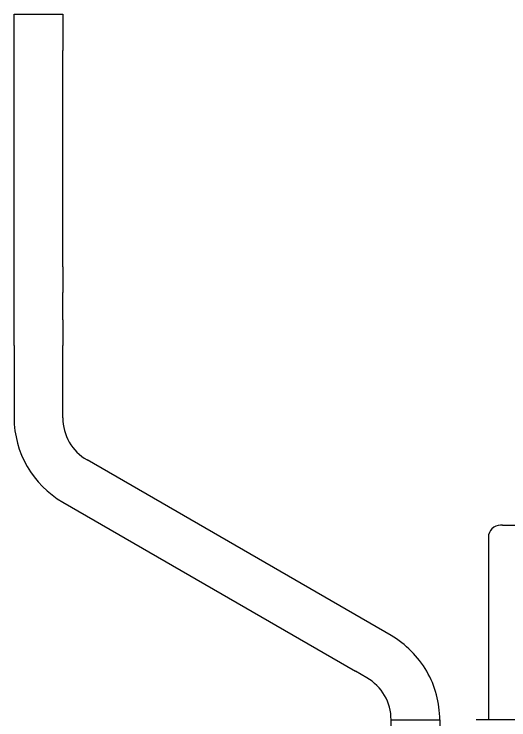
# Model space of a CAD drawing. Extents: x 55 to 320, y 62 to 485.
# Drawn here: x 235.63 to 255.97, y 316.9 to 345.9 of the extents above; entities that cross this region are included whole.
import ezdxf

# ---------------------------------------------------------------- set-up
doc = ezdxf.new("R2010")
doc.units = 0
doc.header["$MEASUREMENT"] = 0
doc.layers.add('FR_QBM1_G14_40U', color=7, linetype='CONTINUOUS')

msp = doc.modelspace()

# ---------------------------------------------------------------- linework, layer by layer
at = {"layer": 'FR_QBM1_G14_40U', "color": 5, "linetype": 'Continuous'}
for p, q in [((235.628, 344.396), (235.628, 345.896)), ((235.628, 345.896), (237.628, 345.896)), ((237.628, 345.896), (237.628, 344.396)), ((235.628, 335.518), (235.628, 344.396)), ((237.628, 335.518), (237.628, 344.396)), ((235.628, 334.457), (235.628, 335.518)), ((237.628, 335.518), (237.628, 334.457)), ((235.628, 333.336), (235.628, 334.457)), ((237.628, 333.336), (237.628, 334.457)), ((235.628, 332.275), (235.628, 333.336)), ((237.628, 333.336), (237.628, 332.275)), ((235.628, 332.275), (235.628, 329.309)), ((237.628, 329.309), (237.628, 332.275)), ((251.128, 320.36), (238.628, 327.577)), ((237.628, 325.845), (249.664, 318.896)), ((255.71, 324.896), (255.628, 324.896)), ((255.71, 324.896), (256.479, 324.896)), ((255.128, 324.396), (255.128, 316.896)), ((250.128, 318.628), (249.664, 318.896)), ((251.128, 315.396), (251.128, 316.896)), ((251.128, 316.896), (253.128, 316.896)), ((253.128, 316.896), (253.128, 315.396)), ((296.628, 316.896), (254.628, 316.896))]:
    msp.add_line(p, q, dxfattribs=at)
for centre, radius, start, end in [((239.628, 329.309), 4, 180, 240), ((239.628, 329.309), 2, 180, 240), ((255.628, 324.396), 0.5, 90, 180), ((249.128, 316.896), 4, 30, 60), ((249.128, 316.896), 4, 0, 30), ((249.128, 316.896), 2, 0, 60)]:
    msp.add_arc(centre, radius, start, end, dxfattribs=at)

doc.saveas('drawing.dxf')
